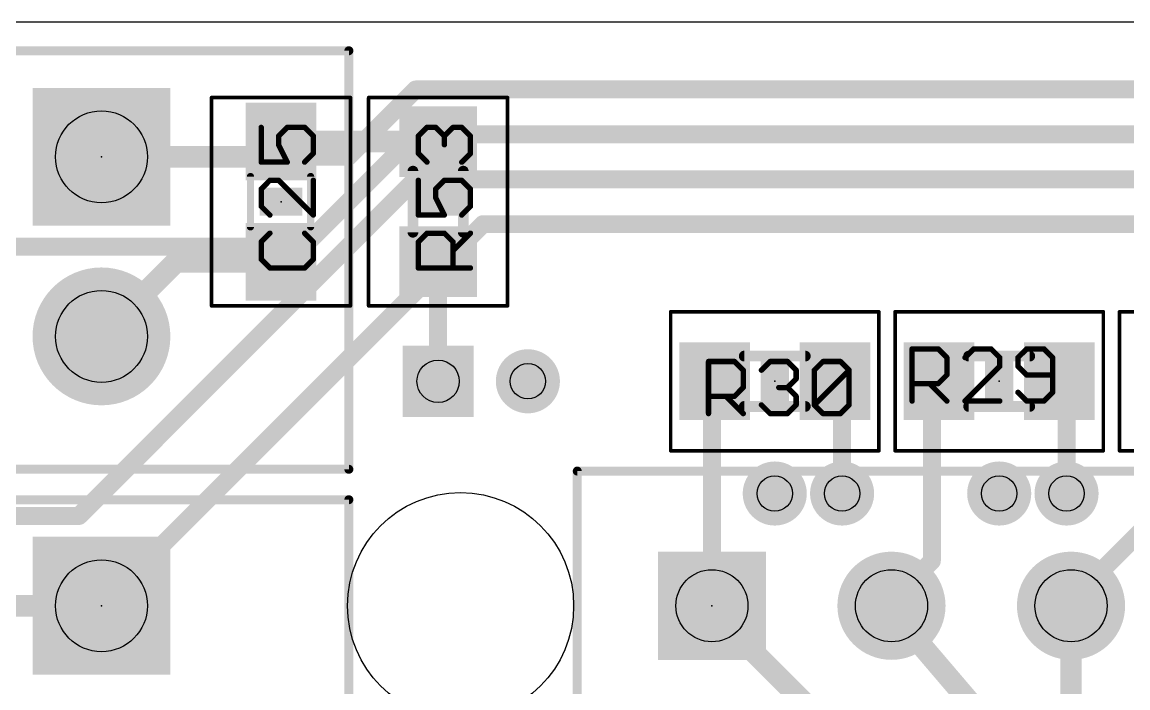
# Model space of a CAD drawing. Extents: x -1 to 68.6, y -1.7 to 63.5.
# Drawn here: x 9.04 to 24.68, y 54.08 to 63.5 of the extents above; entities that cross this region are included whole.
import ezdxf

# ---------------------------------------------------------------- set-up
doc = ezdxf.new("R2010")
doc.units = 0
for name, color, linetype in [('1', 22, 'CONTINUOUS'), ('16', 175, 'CONTINUOUS'), ('17', 82, 'CONTINUOUS'), ('18', 82, 'CONTINUOUS'), ('20', 7, 'CONTINUOUS'), ('21', 253, 'CONTINUOUS'), ('23', 7, 'CONTINUOUS'), ('24', 7, 'CONTINUOUS'), ('25', 253, 'CONTINUOUS'), ('32', 253, 'CONTINUOUS'), ('36', 253, 'CONTINUOUS'), ('40', 175, 'CONTINUOUS'), ('44', 253, 'CONTINUOUS'), ('52', 253, 'CONTINUOUS')]:
    doc.layers.add(name, color=color, linetype=linetype)

# ---------------------------------------------------------------- blocks, each defined once
blk = doc.blocks.new('RECT')
blk.add_solid([(-0.5, -0.5), (0.5, -0.5), (-0.5, 0.5), (0.5, 0.5)])
blk = doc.blocks.new('SQUAREP')
blk.add_solid([(-0.5, -0.5), (0.5, -0.5), (-0.5, 0.5), (0.5, 0.5)])
blk = doc.blocks.new('ROUNDP')
at = {"const_width": 0.5}
blk.add_lwpolyline([(0, -0.25, 1), (0, 0.25, 1), (0, -0.25)], format="xyb", dxfattribs=at)
blk = doc.blocks.new('ROUNDV')
at = {"const_width": 0.5}
blk.add_lwpolyline([(0, -0.25, 1), (0, 0.25, 1), (0, -0.25)], format="xyb", dxfattribs=at)
blk = doc.blocks.new('SQUAREV')
blk.add_solid([(-0.5, -0.5), (0.5, -0.5), (-0.5, 0.5), (0.5, 0.5)])

msp = doc.modelspace()

# ---------------------------------------------------------------- linework, layer by layer
at = {"layer": '1'}
for points, const_width in [([(14.605, 62.5475), (13.6525, 61.595)], 0.254), ([(43.4975, 62.5475), (14.605, 62.5475)], 0.254), ([(14.605, 61.9125), (13.0175, 60.325)], 0.254), ([(41.5925, 61.9125), (14.605, 61.9125)], 0.254), ([(13.6525, 61.595), (10.16, 61.595)], 0.254), ([(14.605, 61.2775), (9.8425, 56.515)], 0.254), ([(39.6875, 61.2775), (14.605, 61.2775)], 0.254), ([(15.5575, 60.6425), (10.16, 55.245)], 0.254), ([(38.1635, 60.6425), (15.5575, 60.6425)], 0.254), ([(13.0175, 60.325), (7.62, 60.325)], 0.254), ([(9.8425, 56.515), (3.81, 56.515)], 0.254), ([(18.796, 55.1815), (18.796, 55.245)], 0.3048), ([(21.336, 55.1815), (21.336, 55.245)], 0.3048), ([(23.876, 48.006), (23.876, 55.245)], 0.3048), ([(22.5425, 51.435), (18.796, 55.1815)], 0.3048), ([(23.1775, 53.0225), (21.336, 55.1815)], 0.3048)]:
    msp.add_lwpolyline(points, dxfattribs=dict(at, const_width=const_width))
for points, const_width in [([(14.605, 62.611, 1), (14.605, 62.484)], 0.127), ([(14.6499, 62.5026, 1), (14.5601, 62.5924)], 0.127), ([(14.605, 61.976, 1), (14.605, 61.849)], 0.127), ([(14.6499, 61.8676, 1), (14.5601, 61.9574)], 0.127), ([(10.16, 61.6585, 1), (10.16, 61.5315)], 0.127), ([(13.6076, 61.6399, 1), (13.6974, 61.5501)], 0.127), ([(13.6525, 61.5315, 1), (13.6525, 61.6585)], 0.127), ([(14.605, 61.341, 1), (14.605, 61.214)], 0.127), ([(14.6499, 61.2326, 1), (14.5601, 61.3224)], 0.127), ([(15.5575, 60.706, 1), (15.5575, 60.579)], 0.127), ([(15.6024, 60.5976, 1), (15.5126, 60.6874)], 0.127), ([(12.9726, 60.3699, 1), (13.0624, 60.2801)], 0.127), ([(13.0175, 60.2615, 1), (13.0175, 60.3885)], 0.127), ([(9.8425, 56.4515, 1), (9.8425, 56.5785)], 0.127), ([(9.7976, 56.5599, 1), (9.8874, 56.4701)], 0.127), ([(18.8722, 55.245, 1), (18.7198, 55.245)], 0.1524), ([(21.4122, 55.245, 1), (21.2598, 55.245)], 0.1524), ([(23.9522, 55.245, 1), (23.7998, 55.245)], 0.1524), ([(10.1151, 55.2899, 1), (10.2049, 55.2001)], 0.127), ([(18.8499, 55.2354, 1), (18.7421, 55.1276)], 0.1524), ([(18.7198, 55.1815, 1), (18.8722, 55.1815)], 0.1524), ([(21.394, 55.2309, 1), (21.278, 55.1321)], 0.1524), ([(21.2598, 55.1815, 1), (21.4122, 55.1815)], 0.1524)]:
    msp.add_lwpolyline(points, format="xyb", dxfattribs=dict(at, const_width=const_width))
at = {"layer": '16'}
for points, const_width in [([(12.7, 61.81), (12.5975, 61.595)], 0.4064), ([(14.9225, 61.81), (12.7, 61.81)], 0.3048), ([(12.5975, 61.595), (10.16, 61.595)], 0.3048), ([(11.215, 60.11), (10.16, 59.055)], 0.3048), ([(12.7, 60.11), (11.215, 60.11)], 0.3048), ([(14.9225, 60.11), (14.9225, 58.42)], 0.254), ([(18.835, 58.42), (18.796, 58.381)], 0.254), ([(18.796, 58.381), (18.796, 55.245)], 0.254), ([(20.535, 58.42), (20.6375, 58.5225)], 0.254), ([(20.6375, 58.5225), (20.6375, 56.8325)], 0.254), ([(22.01, 58.42), (21.9075, 58.3175)], 0.254), ([(23.71, 58.42), (23.8125, 58.5225)], 0.254), ([(23.8125, 58.5225), (23.8125, 56.8325)], 0.254), ([(21.9075, 58.3175), (21.9075, 55.88)], 0.254), ([(25.0825, 56.515), (23.876, 55.3085)], 0.254), ([(21.9075, 55.88), (21.336, 55.3085)], 0.254), ([(7.835, 55.245), (10.16, 55.245)], 0.3048), ([(21.375, 55.245), (21.336, 55.245)], 0.3048), ([(21.336, 55.3085), (21.336, 55.245)], 0.254), ([(23.876, 55.3085), (23.876, 55.245)], 0.254)]:
    msp.add_lwpolyline(points, dxfattribs=dict(at, const_width=const_width))
for points, const_width in [([(12.7917, 61.7663, 1), (12.6083, 61.8537)], 0.2032), ([(12.7, 61.8862, 1), (12.7, 61.7338)], 0.1524), ([(14.9225, 61.7338, 1), (14.9225, 61.8862)], 0.1524), ([(10.16, 61.6712, 1), (10.16, 61.5188)], 0.1524), ([(12.5058, 61.6387, 1), (12.6892, 61.5513)], 0.2032), ([(12.5975, 61.5188, 1), (12.5975, 61.6712)], 0.1524), ([(11.215, 60.1862, 1), (11.215, 60.0338)], 0.1524), ([(11.2689, 60.0561, 1), (11.1611, 60.1639)], 0.1524), ([(12.7, 60.0338, 1), (12.7, 60.1862)], 0.1524), ([(14.986, 60.11, 1), (14.859, 60.11)], 0.127), ([(10.1061, 59.1089, 1), (10.2139, 59.0011)], 0.1524), ([(18.8595, 58.381, 1), (18.7325, 58.381)], 0.127), ([(18.8799, 58.3751, 1), (18.7901, 58.4649)], 0.127), ([(20.4901, 58.4649, 1), (20.5799, 58.3751)], 0.127), ([(20.701, 58.5225, 1), (20.574, 58.5225)], 0.127), ([(20.6824, 58.4776, 1), (20.5926, 58.5674)], 0.127), ([(22.0549, 58.3751, 1), (21.9651, 58.4649)], 0.127), ([(23.6651, 58.4649, 1), (23.7549, 58.3751)], 0.127), ([(23.876, 58.5225, 1), (23.749, 58.5225)], 0.127), ([(23.8574, 58.4776, 1), (23.7676, 58.5674)], 0.127), ([(14.859, 58.42, 1), (14.986, 58.42)], 0.127), ([(18.7511, 58.4259, 1), (18.8409, 58.3361)], 0.127), ([(21.971, 58.3175, 1), (21.844, 58.3175)], 0.127), ([(21.8626, 58.3624, 1), (21.9524, 58.2726)], 0.127), ([(20.574, 56.8325, 1), (20.701, 56.8325)], 0.127), ([(23.749, 56.8325, 1), (23.876, 56.8325)], 0.127), ([(21.9524, 55.8351, 1), (21.8626, 55.9249)], 0.127), ([(21.844, 55.88, 1), (21.971, 55.88)], 0.127), ([(10.16, 55.1688, 1), (10.16, 55.3212)], 0.1524), ([(21.336, 55.3212, 1), (21.336, 55.1688)], 0.1524), ([(21.3995, 55.3085, 1), (21.2725, 55.3085)], 0.127), ([(21.2911, 55.3534, 1), (21.3809, 55.2636)], 0.127), ([(21.375, 55.1688, 1), (21.375, 55.3212)], 0.1524), ([(23.9395, 55.3085, 1), (23.8125, 55.3085)], 0.127), ([(23.8311, 55.3534, 1), (23.9209, 55.2636)], 0.127), ([(18.7325, 55.245, 1), (18.8595, 55.245)], 0.127), ([(21.2725, 55.245, 1), (21.3995, 55.245)], 0.127), ([(23.8125, 55.245, 1), (23.9395, 55.245)], 0.127)]:
    msp.add_lwpolyline(points, format="xyb", dxfattribs=dict(at, const_width=const_width))
at = {"layer": '20'}
msp.add_line((68.58, 63.5), (0, 63.5), dxfattribs=at)
msp.add_circle((15.24, 55.245), 1.6, dxfattribs=at)
at = {"layer": '21', "const_width": 0.127}
for points in [[(6.66, 63.095), (13.66, 63.095)], [(13.66, 63.095), (13.66, 57.175)], [(13.66, 57.175), (6.66, 57.175)], [(16.891, 53.34), (16.891, 57.15)], [(16.891, 57.15), (43.561, 57.15)], [(6.66, 56.745), (13.66, 56.745)], [(13.66, 56.745), (13.66, 50.825)]]:
    msp.add_lwpolyline(points, dxfattribs=at)
at = {"layer": '21', "const_width": 0.0635}
for points in [[(13.6918, 63.095, 1), (13.6282, 63.095)], [(13.66, 63.0633, 1), (13.66, 63.1268)], [(13.6282, 57.175, 1), (13.6918, 57.175)], [(13.66, 57.1433, 1), (13.66, 57.2068)], [(16.891, 57.1818, 1), (16.891, 57.1183)], [(16.9228, 57.15, 1), (16.8593, 57.15)], [(13.6918, 56.745, 1), (13.6282, 56.745)], [(13.66, 56.7133, 1), (13.66, 56.7768)]]:
    msp.add_lwpolyline(points, format="xyb", dxfattribs=at)
at = {"layer": '23'}
for p in [(10.16, 61.595), (10.16, 55.245), (18.796, 55.245)]:
    msp.add_point(p, dxfattribs=at)
at = {"layer": '24'}
for p in [(12.7, 60.96), (14.9225, 60.96), (19.685, 58.42), (22.86, 58.42)]:
    msp.add_point(p, dxfattribs=at)
at = {"layer": '25', "const_width": 0.0762}
for points in [[(12.42, 62.0112), (12.42, 61.5197)], [(12.6657, 61.8883), (12.7886, 62.0112)], [(12.7886, 62.0112), (13.0343, 62.0112)], [(13.0343, 62.0112), (13.1572, 61.8883)], [(14.6425, 61.8883), (14.7653, 62.0112)], [(14.7653, 62.0112), (14.8882, 62.0112)], [(14.8882, 62.0112), (15.0111, 61.8883)], [(15.0111, 61.8883), (15.134, 62.0112)], [(15.134, 62.0112), (15.2568, 62.0112)], [(15.2568, 62.0112), (15.3797, 61.8883)], [(12.6657, 61.7654), (12.6657, 61.8883)], [(12.7886, 61.5197), (12.6657, 61.7654)], [(13.1572, 61.8883), (13.1572, 61.6426)], [(14.6425, 61.6426), (14.6425, 61.8883)], [(15.0111, 61.8883), (15.0111, 61.7654)], [(15.3797, 61.8883), (15.3797, 61.6426)], [(13.1572, 61.6426), (13.0343, 61.5197)], [(14.7653, 61.5197), (14.6425, 61.6426)], [(15.3797, 61.6426), (15.2568, 61.5197)], [(12.42, 61.5197), (12.7886, 61.5197)], [(12.5428, 61.2628), (12.42, 61.1399)], [(12.42, 61.1399), (12.42, 60.8941)], [(12.6657, 61.2628), (12.5428, 61.2628)], [(13.1572, 60.7713), (12.6657, 61.2628)], [(13.1572, 61.2628), (13.1572, 60.7713)], [(14.6425, 61.2628), (14.6425, 60.7713)], [(14.8882, 61.1399), (15.0111, 61.2628)], [(14.8882, 61.017), (14.8882, 61.1399)], [(15.0111, 61.2628), (15.2568, 61.2628)], [(15.2568, 61.2628), (15.3797, 61.1399)], [(15.3797, 61.1399), (15.3797, 60.8941)], [(15.0111, 60.7713), (14.8882, 61.017)], [(12.42, 60.8941), (12.5428, 60.7713)], [(15.3797, 60.8941), (15.2568, 60.7713)], [(14.6425, 60.7713), (15.0111, 60.7713)], [(12.5428, 60.5143), (12.42, 60.3915)], [(13.1572, 60.3915), (13.0343, 60.5143)], [(14.6425, 60.3915), (14.7653, 60.5143)], [(14.7653, 60.5143), (15.0111, 60.5143)], [(15.0111, 60.5143), (15.134, 60.3915)], [(15.134, 60.2686), (15.3797, 60.5143)], [(12.42, 60.3915), (12.42, 60.1457)], [(13.1572, 60.1457), (13.1572, 60.3915)], [(14.6425, 60.0229), (14.6425, 60.3915)], [(15.134, 60.3915), (15.134, 60.0229)], [(12.42, 60.1457), (12.5428, 60.0229)], [(13.0343, 60.0229), (13.1572, 60.1457)], [(12.5428, 60.0229), (13.0343, 60.0229)], [(15.3797, 60.0229), (14.6425, 60.0229)], [(21.6281, 58.1406), (21.6281, 58.8778)], [(21.6281, 58.8778), (21.9967, 58.8778)], [(21.9967, 58.8778), (22.1196, 58.755)], [(22.4994, 58.8778), (22.3765, 58.755)], [(22.7451, 58.8778), (22.4994, 58.8778)], [(22.868, 58.755), (22.7451, 58.8778)], [(23.2478, 58.8778), (23.1249, 58.755)], [(23.4935, 58.8778), (23.2478, 58.8778)], [(23.6164, 58.755), (23.4935, 58.8778)], [(18.7479, 57.9628), (18.7479, 58.7)], [(18.7479, 58.7), (19.1165, 58.7)], [(19.1165, 58.7), (19.2393, 58.5772)], [(19.4963, 58.5772), (19.6191, 58.7)], [(19.6191, 58.7), (19.8649, 58.7)], [(19.8649, 58.7), (19.9878, 58.5772)], [(20.2447, 58.5772), (20.3676, 58.7)], [(20.3676, 58.7), (20.6133, 58.7)], [(20.6133, 58.7), (20.7362, 58.5772)], [(22.1196, 58.755), (22.1196, 58.5092)], [(22.3765, 58.1406), (22.868, 58.6321)], [(22.868, 58.6321), (22.868, 58.755)], [(23.1249, 58.755), (23.1249, 58.6321)], [(23.1249, 58.6321), (23.2478, 58.5092)], [(23.6164, 58.2635), (23.6164, 58.755)], [(19.2393, 58.5772), (19.2393, 58.3314)], [(19.9878, 58.5772), (19.9878, 58.4543)], [(20.2447, 58.0857), (20.2447, 58.5772)], [(20.2447, 58.0857), (20.7362, 58.5772)], [(20.7362, 58.5772), (20.7362, 58.0857)], [(22.1196, 58.5092), (21.9967, 58.3863)], [(23.2478, 58.5092), (23.6164, 58.5092)], [(19.2393, 58.3314), (19.1165, 58.2085)], [(19.8649, 58.3314), (19.742, 58.3314)], [(19.9878, 58.4543), (19.8649, 58.3314)], [(19.8649, 58.3314), (19.9878, 58.2085)], [(21.9967, 58.3863), (21.6281, 58.3863)], [(21.8738, 58.3863), (22.1196, 58.1406)], [(19.1165, 58.2085), (18.7479, 58.2085)], [(18.9936, 58.2085), (19.2393, 57.9628)], [(19.9878, 58.2085), (19.9878, 58.0857)], [(23.1249, 58.2635), (23.2478, 58.1406)], [(23.4935, 58.1406), (23.6164, 58.2635)], [(19.6191, 57.9628), (19.4963, 58.0857)], [(19.9878, 58.0857), (19.8649, 57.9628)], [(20.3676, 57.9628), (20.2447, 58.0857)], [(20.7362, 58.0857), (20.6133, 57.9628)], [(22.868, 58.1406), (22.3765, 58.1406)], [(23.2478, 58.1406), (23.4935, 58.1406)], [(19.8649, 57.9628), (19.6191, 57.9628)], [(20.6133, 57.9628), (20.3676, 57.9628)]]:
    msp.add_lwpolyline(points, dxfattribs=at)
at = {"layer": '25', "const_width": 0.0381}
for points in [[(12.439, 62.0112, 1), (12.4009, 62.0112)], [(12.7886, 62.0302, 1), (12.7886, 61.9921)], [(12.8021, 61.9977, 1), (12.7751, 62.0246)], [(13.0478, 62.0246, 1), (13.0209, 61.9977)], [(13.0343, 61.9921, 1), (13.0343, 62.0302)], [(14.7653, 62.0302, 1), (14.7653, 61.9921)], [(14.7788, 61.9977, 1), (14.7519, 62.0246)], [(14.9017, 62.0246, 1), (14.8747, 61.9977)], [(14.8882, 61.9921, 1), (14.8882, 62.0302)], [(15.134, 62.0302, 1), (15.134, 61.9921)], [(15.1474, 61.9977, 1), (15.1205, 62.0246)], [(15.2703, 62.0246, 1), (15.2434, 61.9977)], [(15.2568, 61.9921, 1), (15.2568, 62.0302)], [(12.6848, 61.8883, 1), (12.6467, 61.8883)], [(12.6522, 61.9018, 1), (12.6792, 61.8748)], [(12.6828, 61.7739, 1), (12.6487, 61.7569)], [(13.1763, 61.8883, 1), (13.1382, 61.8883)], [(13.1437, 61.8748, 1), (13.1707, 61.9018)], [(14.629, 61.9018, 1), (14.6559, 61.8748)], [(14.6615, 61.8883, 1), (14.6234, 61.8883)], [(15.0301, 61.8883, 1), (14.992, 61.8883)], [(14.9976, 61.9018, 1), (15.0246, 61.8748)], [(14.9976, 61.8748, 1), (15.0246, 61.9018)], [(15.3988, 61.8883, 1), (15.3607, 61.8883)], [(15.3662, 61.8748, 1), (15.3932, 61.9018)], [(12.6467, 61.7654, 1), (12.6848, 61.7654)], [(13.1382, 61.6426, 1), (13.1763, 61.6426)], [(13.1707, 61.6291, 1), (13.1437, 61.656)], [(14.6559, 61.656, 1), (14.629, 61.6291)], [(14.6234, 61.6426, 1), (14.6615, 61.6426)], [(14.992, 61.7654, 1), (15.0301, 61.7654)], [(15.3607, 61.6426, 1), (15.3988, 61.6426)], [(15.3932, 61.6291, 1), (15.3662, 61.656)], [(12.42, 61.5387, 1), (12.42, 61.5006)], [(12.4009, 61.5197, 1), (12.439, 61.5197)], [(12.7715, 61.5112, 1), (12.8056, 61.5282)], [(12.7886, 61.5006, 1), (12.7886, 61.5387)], [(13.0209, 61.5332, 1), (13.0478, 61.5062)], [(14.7519, 61.5062, 1), (14.7788, 61.5332)], [(15.2434, 61.5332, 1), (15.2703, 61.5062)], [(12.4065, 61.1534, 1), (12.4334, 61.1264)], [(12.439, 61.1399, 1), (12.4009, 61.1399)], [(12.5428, 61.2818, 1), (12.5428, 61.2437)], [(12.5563, 61.2493, 1), (12.5294, 61.2762)], [(12.6792, 61.2762, 1), (12.6522, 61.2493)], [(12.6657, 61.2437, 1), (12.6657, 61.2818)], [(13.1763, 61.2628, 1), (13.1382, 61.2628)], [(14.6615, 61.2628, 1), (14.6234, 61.2628)], [(14.9073, 61.1399, 1), (14.8692, 61.1399)], [(14.8747, 61.1534, 1), (14.9017, 61.1264)], [(15.0111, 61.2818, 1), (15.0111, 61.2437)], [(15.0246, 61.2493, 1), (14.9976, 61.2762)], [(15.2703, 61.2762, 1), (15.2434, 61.2493)], [(15.2568, 61.2437, 1), (15.2568, 61.2818)], [(15.3988, 61.1399, 1), (15.3607, 61.1399)], [(15.3662, 61.1264, 1), (15.3932, 61.1534)], [(14.9053, 61.0255, 1), (14.8712, 61.0085)], [(14.8692, 61.017, 1), (14.9073, 61.017)], [(12.4334, 60.9076, 1), (12.4065, 60.8807)], [(12.4009, 60.8941, 1), (12.439, 60.8941)], [(15.3607, 60.8941, 1), (15.3988, 60.8941)], [(15.3932, 60.8807, 1), (15.3662, 60.9076)], [(12.5294, 60.7578, 1), (12.5563, 60.7847)], [(13.1382, 60.7713, 1), (13.1763, 60.7713)], [(13.1437, 60.7578, 1), (13.1707, 60.7847)], [(14.6425, 60.7903, 1), (14.6425, 60.7522)], [(14.6234, 60.7713, 1), (14.6615, 60.7713)], [(14.994, 60.7627, 1), (15.0281, 60.7798)], [(15.0111, 60.7522, 1), (15.0111, 60.7903)], [(15.2434, 60.7847, 1), (15.2703, 60.7578)], [(12.5563, 60.5009, 1), (12.5294, 60.5278)], [(13.0478, 60.5278, 1), (13.0209, 60.5009)], [(14.7653, 60.5334, 1), (14.7653, 60.4953)], [(14.7788, 60.5009, 1), (14.7519, 60.5278)], [(15.0246, 60.5278, 1), (14.9976, 60.5009)], [(15.0111, 60.4953, 1), (15.0111, 60.5334)], [(15.3932, 60.5009, 1), (15.3662, 60.5278)], [(12.439, 60.3915, 1), (12.4009, 60.3915)], [(12.4065, 60.4049, 1), (12.4334, 60.378)], [(13.1763, 60.3915, 1), (13.1382, 60.3915)], [(13.1437, 60.378, 1), (13.1707, 60.4049)], [(14.6615, 60.3915, 1), (14.6234, 60.3915)], [(14.629, 60.4049, 1), (14.6559, 60.378)], [(15.153, 60.3915, 1), (15.1149, 60.3915)], [(15.1205, 60.378, 1), (15.1474, 60.4049)], [(15.1205, 60.2821, 1), (15.1474, 60.2551)], [(12.4334, 60.1592, 1), (12.4065, 60.1323)], [(12.4009, 60.1457, 1), (12.439, 60.1457)], [(13.1382, 60.1457, 1), (13.1763, 60.1457)], [(13.1707, 60.1323, 1), (13.1437, 60.1592)], [(12.5428, 60.0419, 1), (12.5428, 60.0038)], [(12.5294, 60.0094, 1), (12.5563, 60.0363)], [(13.0209, 60.0363, 1), (13.0478, 60.0094)], [(13.0343, 60.0038, 1), (13.0343, 60.0419)], [(14.6425, 60.0419, 1), (14.6425, 60.0038)], [(14.6234, 60.0229, 1), (14.6615, 60.0229)], [(15.1149, 60.0229, 1), (15.153, 60.0229)], [(15.3797, 60.0038, 1), (15.3797, 60.0419)], [(21.6281, 58.8969, 1), (21.6281, 58.8588)], [(21.6471, 58.8778, 1), (21.609, 58.8778)], [(22.0102, 58.8913, 1), (21.9832, 58.8644)], [(21.9967, 58.8588, 1), (21.9967, 58.8969)], [(22.4994, 58.8969, 1), (22.4994, 58.8588)], [(22.5129, 58.8644, 1), (22.4859, 58.8913)], [(22.7586, 58.8913, 1), (22.7317, 58.8644)], [(22.7451, 58.8588, 1), (22.7451, 58.8969)], [(23.2478, 58.8969, 1), (23.2478, 58.8588)], [(23.2613, 58.8644, 1), (23.2343, 58.8913)], [(23.507, 58.8913, 1), (23.4801, 58.8644)], [(23.4935, 58.8588, 1), (23.4935, 58.8969)], [(18.7669, 58.7, 1), (18.7288, 58.7)], [(18.7479, 58.7191, 1), (18.7479, 58.681)], [(19.1299, 58.7135, 1), (19.103, 58.6866)], [(19.1165, 58.681, 1), (19.1165, 58.7191)], [(19.6191, 58.7191, 1), (19.6191, 58.681)], [(19.6326, 58.6866, 1), (19.6057, 58.7135)], [(19.8784, 58.7135, 1), (19.8514, 58.6866)], [(19.8649, 58.681, 1), (19.8649, 58.7191)], [(20.3676, 58.7191, 1), (20.3676, 58.681)], [(20.381, 58.6866, 1), (20.3541, 58.7135)], [(20.6268, 58.7135, 1), (20.5998, 58.6866)], [(20.6133, 58.681, 1), (20.6133, 58.7191)], [(22.1386, 58.755, 1), (22.1005, 58.755)], [(22.1061, 58.7415, 1), (22.1331, 58.7684)], [(22.363, 58.7684, 1), (22.39, 58.7415)], [(22.8871, 58.755, 1), (22.849, 58.755)], [(22.8545, 58.7415, 1), (22.8815, 58.7684)], [(22.8815, 58.6186, 1), (22.8545, 58.6456)], [(23.144, 58.755, 1), (23.1059, 58.755)], [(23.1384, 58.6456, 1), (23.1115, 58.6186)], [(23.1115, 58.7684, 1), (23.1384, 58.7415)], [(23.6355, 58.755, 1), (23.5974, 58.755)], [(23.6029, 58.7415, 1), (23.6299, 58.7684)], [(19.2584, 58.5772, 1), (19.2203, 58.5772)], [(19.2259, 58.5637, 1), (19.2528, 58.5906)], [(19.4828, 58.5906, 1), (19.5097, 58.5637)], [(20.0068, 58.5772, 1), (19.9687, 58.5772)], [(19.9743, 58.5637, 1), (20.0012, 58.5906)], [(20.2637, 58.5772, 1), (20.2256, 58.5772)], [(20.2312, 58.5906, 1), (20.2582, 58.5637)], [(20.7552, 58.5772, 1), (20.7171, 58.5772)], [(20.7496, 58.5637, 1), (20.7227, 58.5906)], [(20.7227, 58.5637, 1), (20.7496, 58.5906)], [(22.1005, 58.5092, 1), (22.1386, 58.5092)], [(22.1331, 58.4957, 1), (22.1061, 58.5227)], [(22.849, 58.6321, 1), (22.8871, 58.6321)], [(23.1059, 58.6321, 1), (23.144, 58.6321)], [(23.2478, 58.5283, 1), (23.2478, 58.4902)], [(23.2343, 58.4957, 1), (23.2613, 58.5227)], [(23.6164, 58.4902, 1), (23.6164, 58.5283)], [(19.2203, 58.3314, 1), (19.2584, 58.3314)], [(19.2528, 58.3179, 1), (19.2259, 58.3449)], [(19.742, 58.3505, 1), (19.742, 58.3124)], [(19.8784, 58.3449, 1), (19.8514, 58.3179)], [(19.8514, 58.3449, 1), (19.8784, 58.3179)], [(19.8649, 58.3124, 1), (19.8649, 58.3505)], [(19.9687, 58.4543, 1), (20.0068, 58.4543)], [(20.0012, 58.4408, 1), (19.9743, 58.4678)], [(21.6281, 58.4054, 1), (21.6281, 58.3673)], [(21.8873, 58.3998, 1), (21.8604, 58.3729)], [(21.9832, 58.3998, 1), (22.0102, 58.3729)], [(21.9967, 58.3673, 1), (21.9967, 58.4054)], [(18.7479, 58.2276, 1), (18.7479, 58.1895)], [(19.0071, 58.222, 1), (18.9801, 58.1951)], [(19.103, 58.222, 1), (19.1299, 58.1951)], [(19.1165, 58.1895, 1), (19.1165, 58.2276)], [(20.0068, 58.2085, 1), (19.9687, 58.2085)], [(19.9743, 58.1951, 1), (20.0012, 58.222)], [(23.1384, 58.2769, 1), (23.1115, 58.25)], [(23.5974, 58.2635, 1), (23.6355, 58.2635)], [(23.6299, 58.25, 1), (23.6029, 58.2769)], [(19.5097, 58.0991, 1), (19.4828, 58.0722)], [(19.9687, 58.0857, 1), (20.0068, 58.0857)], [(20.0012, 58.0722, 1), (19.9743, 58.0991)], [(20.2582, 58.0991, 1), (20.2312, 58.0722)], [(20.2312, 58.0991, 1), (20.2582, 58.0722)], [(20.2256, 58.0857, 1), (20.2637, 58.0857)], [(20.7171, 58.0857, 1), (20.7552, 58.0857)], [(20.7496, 58.0722, 1), (20.7227, 58.0991)], [(21.609, 58.1406, 1), (21.6471, 58.1406)], [(22.1061, 58.1271, 1), (22.1331, 58.1541)], [(22.3765, 58.1597, 1), (22.3765, 58.1216)], [(22.363, 58.1541, 1), (22.39, 58.1271)], [(22.868, 58.1216, 1), (22.868, 58.1597)], [(23.2478, 58.1597, 1), (23.2478, 58.1216)], [(23.2343, 58.1271, 1), (23.2613, 58.1541)], [(23.4801, 58.1541, 1), (23.507, 58.1271)], [(23.4935, 58.1216, 1), (23.4935, 58.1597)], [(18.7288, 57.9628, 1), (18.7669, 57.9628)], [(19.2259, 57.9493, 1), (19.2528, 57.9763)], [(19.6191, 57.9819, 1), (19.6191, 57.9438)], [(19.6057, 57.9493, 1), (19.6326, 57.9763)], [(19.8514, 57.9763, 1), (19.8784, 57.9493)], [(19.8649, 57.9438, 1), (19.8649, 57.9819)], [(20.3676, 57.9819, 1), (20.3676, 57.9438)], [(20.3541, 57.9493, 1), (20.381, 57.9763)], [(20.5998, 57.9763, 1), (20.6268, 57.9493)], [(20.6133, 57.9438, 1), (20.6133, 57.9819)]]:
    msp.add_lwpolyline(points, format="xyb", dxfattribs=at)
at = {"layer": '40', "const_width": 0.0508}
for points in [[(11.717, 62.433), (11.717, 59.487)], [(13.683, 62.433), (11.717, 62.433)], [(13.683, 59.487), (13.683, 62.433)], [(13.9395, 62.433), (13.9395, 59.487)], [(15.9055, 62.433), (13.9395, 62.433)], [(15.9055, 59.487), (15.9055, 62.433)], [(11.717, 59.487), (13.683, 59.487)], [(13.9395, 59.487), (15.9055, 59.487)], [(21.158, 59.403), (18.212, 59.403)], [(18.212, 59.403), (18.212, 57.437)], [(21.158, 57.437), (21.158, 59.403)], [(24.333, 59.403), (21.387, 59.403)], [(21.387, 59.403), (21.387, 57.437)], [(24.333, 57.437), (24.333, 59.403)], [(27.508, 59.403), (24.562, 59.403)], [(24.562, 59.403), (24.562, 57.437)], [(18.212, 57.437), (21.158, 57.437)], [(21.387, 57.437), (24.333, 57.437)], [(24.562, 57.437), (27.508, 57.437)]]:
    msp.add_lwpolyline(points, dxfattribs=at)
at = {"layer": '40', "const_width": 0.0254}
for points in [[(11.7297, 62.433, 1), (11.7043, 62.433)], [(11.717, 62.4457, 1), (11.717, 62.4203)], [(13.6957, 62.433, 1), (13.6703, 62.433)], [(13.683, 62.4203, 1), (13.683, 62.4457)], [(13.9522, 62.433, 1), (13.9268, 62.433)], [(13.9395, 62.4457, 1), (13.9395, 62.4203)], [(15.9182, 62.433, 1), (15.8928, 62.433)], [(15.9055, 62.4203, 1), (15.9055, 62.4457)], [(11.717, 59.4997, 1), (11.717, 59.4743)], [(11.7043, 59.487, 1), (11.7297, 59.487)], [(13.6703, 59.487, 1), (13.6957, 59.487)], [(13.683, 59.4743, 1), (13.683, 59.4997)], [(13.9395, 59.4997, 1), (13.9395, 59.4743)], [(13.9268, 59.487, 1), (13.9522, 59.487)], [(15.8928, 59.487, 1), (15.9182, 59.487)], [(15.9055, 59.4743, 1), (15.9055, 59.4997)], [(18.212, 59.4157, 1), (18.212, 59.3903)], [(18.2247, 59.403, 1), (18.1993, 59.403)], [(21.1707, 59.403, 1), (21.1453, 59.403)], [(21.158, 59.3903, 1), (21.158, 59.4157)], [(21.387, 59.4157, 1), (21.387, 59.3903)], [(21.3997, 59.403, 1), (21.3743, 59.403)], [(24.3457, 59.403, 1), (24.3203, 59.403)], [(24.333, 59.3903, 1), (24.333, 59.4157)], [(24.562, 59.4157, 1), (24.562, 59.3903)], [(24.5747, 59.403, 1), (24.5493, 59.403)], [(18.212, 57.4497, 1), (18.212, 57.4243)], [(18.1993, 57.437, 1), (18.2247, 57.437)], [(21.1453, 57.437, 1), (21.1707, 57.437)], [(21.158, 57.4243, 1), (21.158, 57.4497)], [(21.387, 57.4497, 1), (21.387, 57.4243)], [(21.3743, 57.437, 1), (21.3997, 57.437)], [(24.3203, 57.437, 1), (24.3457, 57.437)], [(24.333, 57.4243, 1), (24.333, 57.4497)], [(24.562, 57.4497, 1), (24.562, 57.4243)], [(24.5493, 57.437, 1), (24.5747, 57.437)]]:
    msp.add_lwpolyline(points, format="xyb", dxfattribs=at)
at = {"layer": '44'}
for centre, radius in [((10.16, 61.595), 0.65), ((10.16, 59.055), 0.65), ((14.9225, 58.42), 0.3), ((16.1925, 58.42), 0.25), ((19.685, 56.8325), 0.25), ((20.6375, 56.8325), 0.25), ((22.86, 56.8325), 0.25), ((23.8125, 56.8325), 0.25), ((10.16, 55.245), 0.65), ((18.796, 55.245), 0.51), ((21.336, 55.245), 0.51), ((23.876, 55.245), 0.51)]:
    msp.add_circle(centre, radius, dxfattribs=at)
at = {"layer": '52'}
for points, const_width in [([(12.268, 61.316), (12.268, 60.604)], 0.1016), ([(13.119, 61.316), (13.119, 60.604)], 0.1016), ([(14.5665, 60.528), (14.5665, 61.392)], 0.1524), ([(15.2785, 61.392), (15.2785, 60.528)], 0.1524), ([(19.253, 58.776), (20.117, 58.776)], 0.1524), ([(22.428, 58.776), (23.292, 58.776)], 0.1524), ([(20.117, 58.064), (19.253, 58.064)], 0.1524), ([(23.292, 58.064), (22.428, 58.064)], 0.1524)]:
    msp.add_lwpolyline(points, dxfattribs=dict(at, const_width=const_width))
for points, const_width in [([(12.2934, 61.316, 1), (12.2426, 61.316)], 0.0508), ([(13.1444, 61.316, 1), (13.0936, 61.316)], 0.0508), ([(14.6046, 61.392, 1), (14.5284, 61.392)], 0.0762), ([(15.3166, 61.392, 1), (15.2404, 61.392)], 0.0762), ([(12.2426, 60.604, 1), (12.2934, 60.604)], 0.0508), ([(13.0936, 60.604, 1), (13.1444, 60.604)], 0.0508), ([(14.5284, 60.528, 1), (14.6046, 60.528)], 0.0762), ([(15.2404, 60.528, 1), (15.3166, 60.528)], 0.0762), ([(19.253, 58.8141, 1), (19.253, 58.7379)], 0.0762), ([(20.117, 58.7379, 1), (20.117, 58.8141)], 0.0762), ([(22.428, 58.8141, 1), (22.428, 58.7379)], 0.0762), ([(23.292, 58.7379, 1), (23.292, 58.8141)], 0.0762), ([(19.253, 58.1021, 1), (19.253, 58.0259)], 0.0762), ([(20.117, 58.0259, 1), (20.117, 58.1021)], 0.0762), ([(22.428, 58.1021, 1), (22.428, 58.0259)], 0.0762), ([(23.292, 58.0259, 1), (23.292, 58.1021)], 0.0762)]:
    msp.add_lwpolyline(points, format="xyb", dxfattribs=dict(at, const_width=const_width))

# ---------------------------------------------------------------- block references
at = {"layer": '16', "xscale": 1.1, "rotation": 270}
for p in [(12.7, 61.81), (12.7, 60.11)]:
    msp.add_blockref('RECT', p, dxfattribs=at)
at = {"layer": '16', "yscale": 1.1}
for p, rotation in [((14.9225, 61.81), 270), ((14.9225, 60.11), 270), ((18.835, 58.42), 180), ((20.535, 58.42), 180), ((22.01, 58.42), 180), ((23.71, 58.42), 180)]:
    msp.add_blockref('RECT', p, dxfattribs=dict(at, rotation=rotation))
at = {"layer": '17', "xscale": 1.95, "yscale": 1.95}
for name, p in [('SQUAREP', (10.16, 61.595)), ('SQUAREP', (10.16, 61.595)), ('ROUNDP', (10.16, 59.055)), ('ROUNDP', (10.16, 59.055)), ('SQUAREP', (10.16, 55.245)), ('SQUAREP', (10.16, 55.245))]:
    msp.add_blockref(name, p, dxfattribs=at)
at = {"layer": '17', "xscale": 1.53, "yscale": 1.53, "rotation": 90}
for name, p in [('SQUAREP', (18.796, 55.245)), ('SQUAREP', (18.796, 55.245)), ('ROUNDP', (21.336, 55.245)), ('ROUNDP', (21.336, 55.245)), ('ROUNDP', (23.876, 55.245)), ('ROUNDP', (23.876, 55.245))]:
    msp.add_blockref(name, p, dxfattribs=at)
at = {"layer": '18'}
for name, p, xscale, yscale in [('SQUAREV', (14.9225, 58.42), 1.0064, 1.0064), ('SQUAREV', (14.9225, 58.42), 1.0064, 1.0064), ('ROUNDV', (16.1925, 58.42), 0.9064, 0.9064), ('ROUNDV', (16.1925, 58.42), 0.9064, 0.9064), ('ROUNDV', (19.685, 56.8325), 0.9064, 0.9064), ('ROUNDV', (19.685, 56.8325), 0.9064, 0.9064), ('ROUNDV', (20.6375, 56.8325), 0.9064, 0.9064), ('ROUNDV', (20.6375, 56.8325), 0.9064, 0.9064), ('ROUNDV', (22.86, 56.8325), 0.9064, 0.9064), ('ROUNDV', (22.86, 56.8325), 0.9064, 0.9064), ('ROUNDV', (23.8125, 56.8325), 0.9064, 0.9064), ('ROUNDV', (23.8125, 56.8325), 0.9064, 0.9064)]:
    msp.add_blockref(name, p, dxfattribs=dict(at, xscale=xscale, yscale=yscale))
at = {"layer": '32', "xscale": 1.1, "rotation": 270}
for p in [(12.7, 61.81), (12.7, 60.11)]:
    msp.add_blockref('RECT', p, dxfattribs=at)
at = {"layer": '32', "yscale": 1.1}
for p, rotation in [((14.9225, 61.81), 270), ((14.9225, 60.11), 270), ((18.835, 58.42), 180), ((20.535, 58.42), 180), ((22.01, 58.42), 180), ((23.71, 58.42), 180)]:
    msp.add_blockref('RECT', p, dxfattribs=dict(at, rotation=rotation))
at = {"layer": '36', "xscale": 0.3998}
for p, yscale, rotation in [((12.7, 60.96), 0.6, 270), ((14.9225, 60.96), 0.8002, 270), ((19.685, 58.42), 0.8002, 180), ((22.86, 58.42), 0.8002, 180)]:
    msp.add_blockref('RECT', p, dxfattribs=dict(at, yscale=yscale, rotation=rotation))
at = {"layer": '52'}
for p, xscale, yscale, rotation in [((12.6949, 61.5481), 0.5001, 0.95, 270), ((14.9225, 61.595), 0.4064, 0.8636, 270), ((12.6949, 60.3798), 0.5001, 0.95, 270), ((14.9225, 60.325), 0.4064, 0.8636, 270), ((19.05, 58.42), 0.4064, 0.8636, 180), ((20.32, 58.42), 0.4064, 0.8636, 180), ((22.225, 58.42), 0.4064, 0.8636, 180), ((23.495, 58.42), 0.4064, 0.8636, 180)]:
    msp.add_blockref('RECT', p, dxfattribs=dict(at, xscale=xscale, yscale=yscale, rotation=rotation))

doc.saveas('drawing.dxf')
